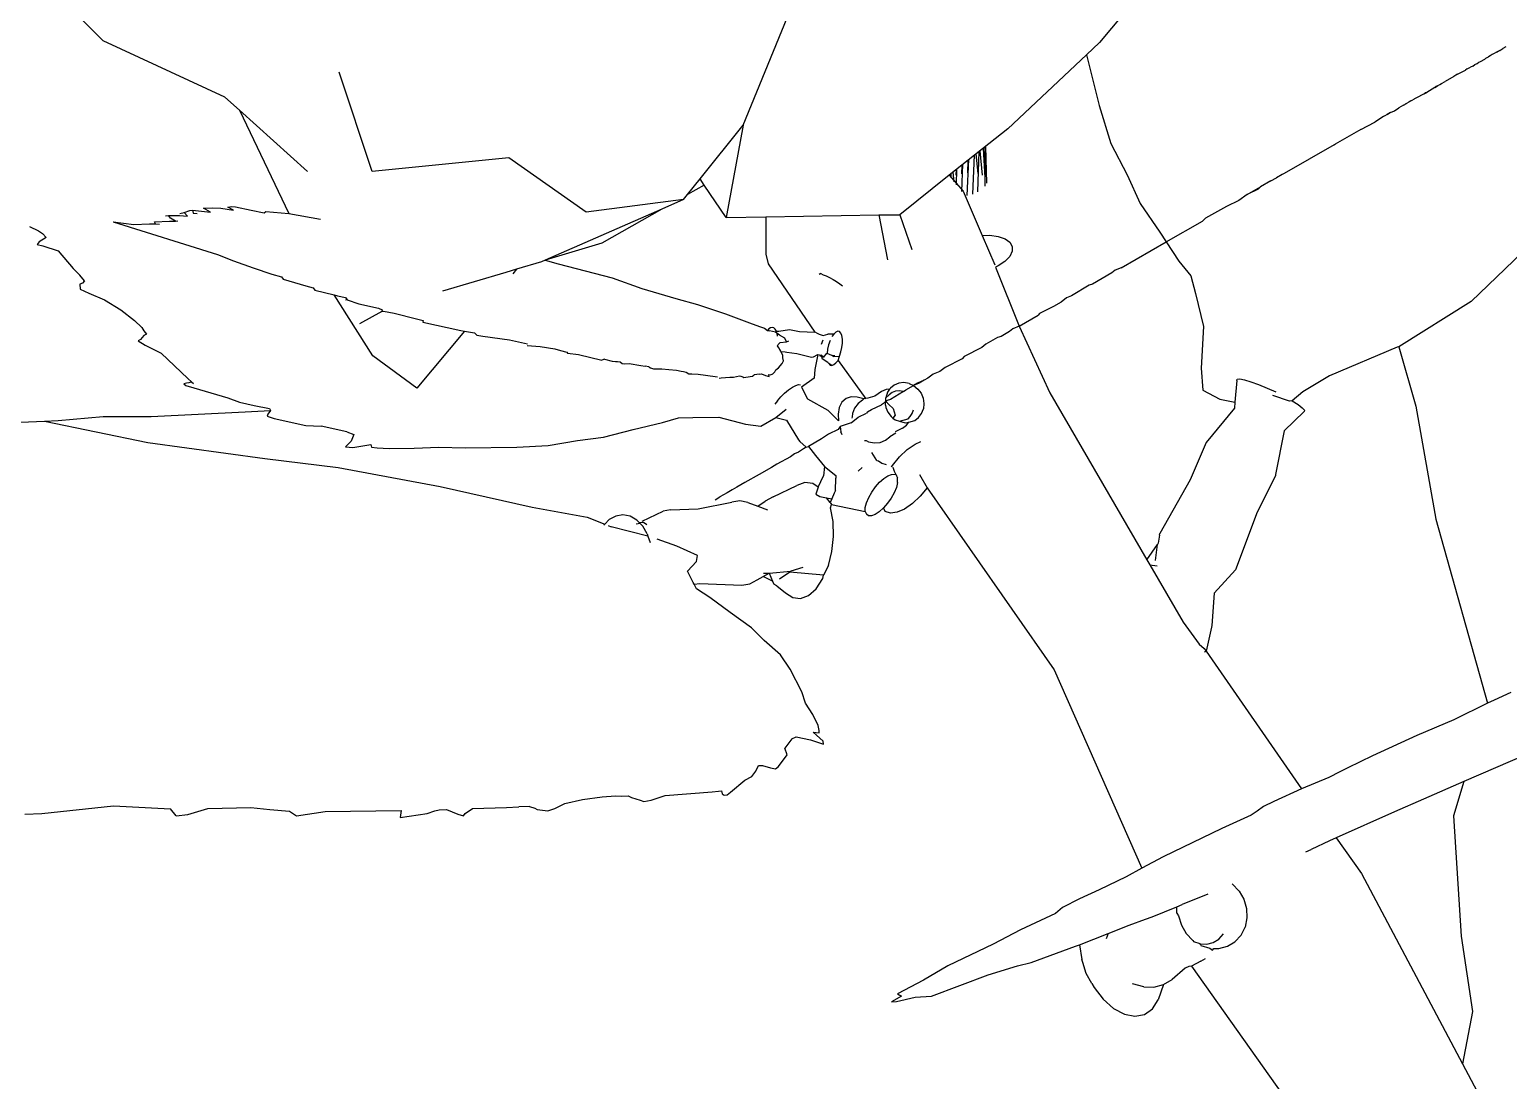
# Model space of a CAD drawing. Header units: metres. Extents: x -175 to 101, y -7 to 93.
# Drawn here: x 11.02378 to 11.05164, y 0.22543 to 0.24523 of the extents above; entities that cross this region are included whole.
import ezdxf

# ---------------------------------------------------------------- set-up
doc = ezdxf.new("R2010")
doc.units = ezdxf.units.M

# ---------------------------------------------------------------- blocks, each defined once
blk = doc.blocks.new('plantita2')
for p, q in [((-3.833312, 0.832091), (-3.83172, 0.835979)), ((-3.84537, 0.83368), (-3.846754, 0.835085)), ((-3.825309, 0.83519), (-3.826601, 0.833649)), ((-3.843077, 0.832617), (-3.84537, 0.83368)), ((-3.826601, 0.833649), (-3.826846, 0.833418)), ((-3.826846, 0.833418), (-3.828328, 0.832018)), ((-3.826846, 0.833418), (-3.826606, 0.832461)), ((-3.819341, 0.833336), (-3.819319, 0.833352)), ((-3.819319, 0.833352), (-3.819273, 0.833378)), ((-3.819241, 0.833395), (-3.819273, 0.833378)), ((-3.819202, 0.833419), (-3.819241, 0.833395)), ((-3.819165, 0.833438), (-3.819202, 0.833419)), ((-3.819117, 0.833466), (-3.819165, 0.833438)), ((-3.819056, 0.833499), (-3.819117, 0.833466)), ((-3.819117, 0.833466), (-3.819089, 0.833482)), ((-3.819089, 0.833482), (-3.819056, 0.833499)), ((-3.819056, 0.833499), (-3.819001, 0.833533)), ((-3.818944, 0.833565), (-3.819001, 0.833533)), ((-3.840302, 0.831219), (-3.840923, 0.833087)), ((-3.819853, 0.833049), (-3.819804, 0.833077)), ((-3.819804, 0.833077), (-3.819706, 0.833125)), ((-3.819673, 0.833151), (-3.819706, 0.833125)), ((-3.819673, 0.833151), (-3.819612, 0.833186)), ((-3.819568, 0.833204), (-3.819612, 0.833186)), ((-3.819568, 0.833204), (-3.81953, 0.833231)), ((-3.81953, 0.833231), (-3.819484, 0.833253)), ((-3.819484, 0.833253), (-3.819452, 0.833277)), ((-3.819452, 0.833277), (-3.819421, 0.833289)), ((-3.819421, 0.833289), (-3.819341, 0.833336)), ((-3.820283, 0.832803), (-3.820435, 0.832706)), ((-3.820283, 0.832803), (-3.820234, 0.832832)), ((-3.820261, 0.832816), (-3.820283, 0.832803)), ((-3.820234, 0.832832), (-3.820261, 0.832816)), ((-3.820234, 0.832832), (-3.820188, 0.832858)), ((-3.820188, 0.832858), (-3.820157, 0.832876)), ((-3.820157, 0.832876), (-3.820088, 0.832915)), ((-3.819923, 0.833008), (-3.820088, 0.832915)), ((-3.819885, 0.833031), (-3.819923, 0.833008)), ((-3.819853, 0.833049), (-3.819885, 0.833031)), ((-3.843077, 0.832617), (-3.842802, 0.83237)), ((-3.820769, 0.832526), (-3.820818, 0.832498)), ((-3.820735, 0.832546), (-3.820769, 0.832526)), ((-3.820735, 0.832546), (-3.820693, 0.83257)), ((-3.82064, 0.832599), (-3.820693, 0.83257)), ((-3.82048, 0.83268), (-3.82064, 0.832599)), ((-3.82048, 0.83268), (-3.820435, 0.832706)), ((-3.820462, 0.832701), (-3.82048, 0.83268)), ((-3.820435, 0.832706), (-3.820462, 0.832701)), ((-3.842802, 0.83237), (-3.841874, 0.830424)), ((-3.841522, 0.831217), (-3.842802, 0.83237)), ((-3.826606, 0.832461), (-3.826384, 0.831747)), ((-3.821249, 0.832252), (-3.82141, 0.832145)), ((-3.821224, 0.832267), (-3.821249, 0.832252)), ((-3.821179, 0.832292), (-3.821224, 0.832267)), ((-3.821118, 0.832328), (-3.821179, 0.832292)), ((-3.821179, 0.832292), (-3.821141, 0.832314)), ((-3.821141, 0.832314), (-3.821118, 0.832328)), ((-3.821118, 0.832328), (-3.821039, 0.832359)), ((-3.821039, 0.832359), (-3.820959, 0.832418)), ((-3.820869, 0.832469), (-3.820959, 0.832418)), ((-3.820869, 0.832469), (-3.820818, 0.832498)), ((-3.820818, 0.832498), (-3.820841, 0.832485)), ((-3.834123, 0.831078), (-3.833312, 0.832091)), ((-3.833312, 0.832091), (-3.833635, 0.830347)), ((-3.828328, 0.832018), (-3.829432, 0.831149)), ((-3.821678, 0.832007), (-3.822156, 0.831734)), ((-3.821678, 0.832007), (-3.82141, 0.832145)), ((-3.828761, 0.831677), (-3.828758, 0.830941)), ((-3.828758, 0.83168), (-3.828729, 0.831056)), ((-3.828747, 0.831689), (-3.828729, 0.830999)), ((-3.826384, 0.831747), (-3.826077, 0.831155)), ((-3.822181, 0.831719), (-3.823122, 0.83118)), ((-3.822181, 0.831719), (-3.822156, 0.831734)), ((-3.837729, 0.831475), (-3.840302, 0.831219)), ((-3.836271, 0.830449), (-3.837729, 0.831475)), ((-3.82909, 0.830762), (-3.829059, 0.831442)), ((-3.829079, 0.831427), (-3.829089, 0.83119)), ((-3.828985, 0.830791), (-3.828955, 0.831524)), ((-3.828927, 0.831547), (-3.828889, 0.831176)), ((-3.82889, 0.830833), (-3.828868, 0.831593)), ((-3.828851, 0.831606), (-3.828812, 0.831147)), ((-3.828794, 0.831651), (-3.828757, 0.831106)), ((-3.829432, 0.831149), (-3.830359, 0.8304)), ((-3.829432, 0.831149), (-3.829166, 0.830843)), ((-3.829397, 0.831177), (-3.829399, 0.831111)), ((-3.829337, 0.831019), (-3.829358, 0.831207)), ((-3.8293, 0.831253), (-3.829304, 0.831145)), ((-3.829296, 0.830967), (-3.829284, 0.831265)), ((-3.829191, 0.831338), (-3.829199, 0.831175)), ((-3.829195, 0.830842), (-3.829172, 0.831354)), ((-3.826077, 0.831155), (-3.825835, 0.830616)), ((-3.823158, 0.83116), (-3.823265, 0.831099)), ((-3.823122, 0.83118), (-3.823158, 0.83116)), ((-3.834359, 0.830783), (-3.834123, 0.831078)), ((-3.834045, 0.830961), (-3.834359, 0.830783)), ((-3.834045, 0.830961), (-3.834123, 0.831078)), ((-3.833635, 0.830347), (-3.834045, 0.830961)), ((-3.829166, 0.830843), (-3.828808, 0.83001)), ((-3.82382, 0.830781), (-3.823563, 0.830928)), ((-3.823609, 0.830881), (-3.82382, 0.830781)), ((-3.823609, 0.830881), (-3.823563, 0.830928)), ((-3.823369, 0.831039), (-3.823563, 0.830928)), ((-3.823369, 0.831039), (-3.823265, 0.831099)), ((-3.834437, 0.830686), (-3.836271, 0.830449)), ((-3.834437, 0.830686), (-3.834843, 0.830508)), ((-3.834437, 0.830686), (-3.834359, 0.830783)), ((-3.825835, 0.830616), (-3.82546, 0.830075)), ((-3.823976, 0.830672), (-3.824209, 0.830558)), ((-3.82382, 0.830781), (-3.823976, 0.830672)), ((-3.844193, 0.83038), (-3.844138, 0.83039)), ((-3.844138, 0.83039), (-3.843931, 0.830387)), ((-3.844102, 0.830338), (-3.844138, 0.83039)), ((-3.844009, 0.830278), (-3.844102, 0.830338)), ((-3.844009, 0.830278), (-3.843963, 0.830286)), ((-3.843931, 0.830387), (-3.843779, 0.830375)), ((-3.843927, 0.830426), (-3.843844, 0.830441)), ((-3.843844, 0.830441), (-3.843736, 0.830479)), ((-3.843779, 0.830375), (-3.843844, 0.830441)), ((-3.843736, 0.830479), (-3.84369, 0.830487)), ((-3.84369, 0.830487), (-3.843348, 0.83045)), ((-3.84369, 0.830487), (-3.843674, 0.830432)), ((-3.843674, 0.830432), (-3.843598, 0.830426)), ((-3.843478, 0.830523), (-3.843311, 0.830533)), ((-3.843348, 0.83045), (-3.843478, 0.830523)), ((-3.843311, 0.830533), (-3.843151, 0.830523)), ((-3.843151, 0.830523), (-3.843037, 0.830504)), ((-3.843037, 0.830504), (-3.842915, 0.830487)), ((-3.843022, 0.830545), (-3.842949, 0.830558)), ((-3.842915, 0.830487), (-3.843022, 0.830545)), ((-3.842949, 0.830558), (-3.842874, 0.830551)), ((-3.842874, 0.830551), (-3.842582, 0.830488)), ((-3.842582, 0.830488), (-3.84234, 0.830436)), ((-3.84234, 0.830436), (-3.842304, 0.830461)), ((-3.842304, 0.830461), (-3.841874, 0.830424)), ((-3.841874, 0.830424), (-3.841273, 0.830321)), ((-3.834843, 0.830508), (-3.837041, 0.829544)), ((-3.834843, 0.830508), (-3.835977, 0.829863)), ((-3.833635, 0.830347), (-3.832886, 0.830361)), ((-3.832886, 0.830361), (-3.830758, 0.830401)), ((-3.832886, 0.830361), (-3.832885, 0.829658)), ((-3.830758, 0.830401), (-3.830595, 0.829551)), ((-3.830758, 0.830401), (-3.830359, 0.8304)), ((-3.830359, 0.8304), (-3.830133, 0.829748)), ((-3.82534, 0.829891), (-3.824658, 0.830281)), ((-3.8246, 0.830334), (-3.824658, 0.830281)), ((-3.824209, 0.830558), (-3.8246, 0.830334)), ((-3.846759, 0.830181), (-3.846587, 0.830097)), ((-3.846587, 0.830097), (-3.846514, 0.830051)), ((-3.846514, 0.830051), (-3.846441, 0.829975)), ((-3.84518, 0.830267), (-3.843215, 0.829651)), ((-3.84518, 0.830267), (-3.84479, 0.830219)), ((-3.84479, 0.830219), (-3.844499, 0.830231)), ((-3.844499, 0.830231), (-3.844386, 0.830232)), ((-3.844401, 0.830267), (-3.844121, 0.830278)), ((-3.844386, 0.830232), (-3.844401, 0.830267)), ((-3.844386, 0.830232), (-3.84431, 0.830226)), ((-3.844121, 0.830278), (-3.844009, 0.830278)), ((-3.828808, 0.83001), (-3.828664, 0.830014)), ((-3.828808, 0.83001), (-3.828572, 0.82946)), ((-3.828664, 0.830014), (-3.828507, 0.829994)), ((-3.82546, 0.830075), (-3.82534, 0.829891)), ((-3.846578, 0.829888), (-3.846615, 0.829838)), ((-3.846615, 0.829838), (-3.846506, 0.829814)), ((-3.846441, 0.829975), (-3.846578, 0.829888)), ((-3.846506, 0.829814), (-3.846216, 0.82972)), ((-3.835977, 0.829863), (-3.837041, 0.829544)), ((-3.828507, 0.829994), (-3.828379, 0.82995)), ((-3.828379, 0.82995), (-3.828289, 0.829886)), ((-3.828289, 0.829886), (-3.828243, 0.829805)), ((-3.828243, 0.829805), (-3.828243, 0.829713)), ((-3.826194, 0.829402), (-3.82534, 0.829891)), ((-3.82534, 0.829891), (-3.825102, 0.829527)), ((-3.846216, 0.82972), (-3.845938, 0.829386)), ((-3.843215, 0.829651), (-3.842916, 0.829533)), ((-3.842916, 0.829533), (-3.842545, 0.829398)), ((-3.83711, 0.829514), (-3.837581, 0.829374)), ((-3.837041, 0.829544), (-3.83711, 0.829514)), ((-3.837041, 0.829544), (-3.836801, 0.829478)), ((-3.836801, 0.829478), (-3.83578, 0.829212)), ((-3.832885, 0.829658), (-3.832841, 0.829477)), ((-3.832841, 0.829477), (-3.831965, 0.828186)), ((-3.828382, 0.829523), (-3.828511, 0.829438)), ((-3.828291, 0.829617), (-3.828382, 0.829523)), ((-3.828243, 0.829713), (-3.828291, 0.829617)), ((-3.825102, 0.829527), (-3.82488, 0.829247)), ((-3.818634, 0.829689), (-3.819598, 0.828766)), ((-3.845938, 0.829386), (-3.845812, 0.82926)), ((-3.845722, 0.829157), (-3.845812, 0.82926)), ((-3.842545, 0.829398), (-3.842191, 0.82928)), ((-3.842191, 0.82928), (-3.842013, 0.829231)), ((-3.842013, 0.829231), (-3.841978, 0.829189)), ((-3.841978, 0.829189), (-3.841553, 0.829059)), ((-3.837787, 0.829313), (-3.83898, 0.828958)), ((-3.837581, 0.829374), (-3.837787, 0.829313)), ((-3.837581, 0.829374), (-3.837654, 0.829286)), ((-3.83578, 0.829212), (-3.835222, 0.829013)), ((-3.831849, 0.829292), (-3.831882, 0.829275)), ((-3.831849, 0.829292), (-3.831805, 0.829269)), ((-3.831805, 0.829269), (-3.831749, 0.829249)), ((-3.831749, 0.829249), (-3.831684, 0.829221)), ((-3.831684, 0.829221), (-3.831617, 0.829184)), ((-3.831617, 0.829184), (-3.831551, 0.829143)), ((-3.828511, 0.829438), (-3.828561, 0.829416)), ((-3.828561, 0.829416), (-3.828115, 0.828302)), ((-3.826364, 0.829305), (-3.826731, 0.829094)), ((-3.826302, 0.829359), (-3.826364, 0.829305)), ((-3.826194, 0.829402), (-3.826302, 0.829359)), ((-3.82488, 0.829247), (-3.824791, 0.828915)), ((-3.845761, 0.829111), (-3.84581, 0.829094)), ((-3.84581, 0.829094), (-3.845803, 0.828998)), ((-3.845803, 0.828998), (-3.845642, 0.828921)), ((-3.845722, 0.829157), (-3.845761, 0.829111)), ((-3.845642, 0.828921), (-3.845343, 0.8288)), ((-3.841553, 0.829059), (-3.841414, 0.829021)), ((-3.841414, 0.829021), (-3.841381, 0.828981)), ((-3.841381, 0.828981), (-3.841018, 0.828889)), ((-3.840292, 0.827742), (-3.841018, 0.828889)), ((-3.841018, 0.828889), (-3.840954, 0.828873)), ((-3.835222, 0.829013), (-3.834582, 0.828824)), ((-3.831551, 0.829143), (-3.831491, 0.8291)), ((-3.831491, 0.8291), (-3.831444, 0.82906)), ((-3.826795, 0.829077), (-3.827124, 0.82887)), ((-3.826731, 0.829094), (-3.826795, 0.829077)), ((-3.824791, 0.828915), (-3.824637, 0.828298)), ((-3.845343, 0.8288), (-3.84504, 0.828612)), ((-3.84504, 0.828612), (-3.844779, 0.828409)), ((-3.840954, 0.828873), (-3.840804, 0.828839)), ((-3.840773, 0.8288), (-3.840805, 0.828794)), ((-3.840804, 0.828839), (-3.840773, 0.8288)), ((-3.840773, 0.8288), (-3.840555, 0.82872)), ((-3.840555, 0.82872), (-3.840184, 0.82864)), ((-3.840184, 0.82864), (-3.840116, 0.828608)), ((-3.840116, 0.828608), (-3.840118, 0.828579)), ((-3.834582, 0.828824), (-3.834174, 0.82871)), ((-3.834174, 0.82871), (-3.833646, 0.828532)), ((-3.827466, 0.828674), (-3.827731, 0.828541)), ((-3.827323, 0.828756), (-3.827466, 0.828674)), ((-3.82722, 0.828834), (-3.827323, 0.828756)), ((-3.827124, 0.82887), (-3.82722, 0.828834)), ((-3.819598, 0.828766), (-3.820959, 0.827911)), ((-3.844779, 0.828409), (-3.844642, 0.828275)), ((-3.840118, 0.828579), (-3.840541, 0.828347)), ((-3.840118, 0.828579), (-3.840087, 0.828585)), ((-3.840087, 0.828585), (-3.83989, 0.828548)), ((-3.83989, 0.828548), (-3.839466, 0.82844)), ((-3.839466, 0.82844), (-3.839342, 0.828407)), ((-3.839342, 0.828407), (-3.839345, 0.828379)), ((-3.839345, 0.828379), (-3.838633, 0.828221)), ((-3.833646, 0.828532), (-3.833196, 0.828362)), ((-3.833196, 0.828362), (-3.833007, 0.828298)), ((-3.828115, 0.828302), (-3.827753, 0.828509)), ((-3.827731, 0.828541), (-3.827753, 0.828509)), ((-3.84467, 0.828053), (-3.844709, 0.828024)), ((-3.844603, 0.828126), (-3.84467, 0.828053)), ((-3.844642, 0.828275), (-3.844603, 0.828215)), ((-3.844603, 0.828215), (-3.844553, 0.828153)), ((-3.844553, 0.828153), (-3.844603, 0.828126)), ((-3.83856, 0.828208), (-3.839463, 0.827133)), ((-3.838633, 0.828221), (-3.83856, 0.828208)), ((-3.83856, 0.828208), (-3.838372, 0.828174)), ((-3.838372, 0.828174), (-3.838329, 0.82813)), ((-3.838329, 0.82813), (-3.838217, 0.82811)), ((-3.838217, 0.82811), (-3.837716, 0.828044)), ((-3.833007, 0.828298), (-3.832909, 0.828266)), ((-3.832909, 0.828266), (-3.832856, 0.828222)), ((-3.832828, 0.828253), (-3.832856, 0.828222)), ((-3.832856, 0.828222), (-3.832818, 0.828211)), ((-3.832797, 0.828272), (-3.832828, 0.828253)), ((-3.832701, 0.828187), (-3.832818, 0.828211)), ((-3.832766, 0.828277), (-3.832797, 0.828272)), ((-3.832736, 0.828268), (-3.832766, 0.828277)), ((-3.83271, 0.828245), (-3.832736, 0.828268)), ((-3.832685, 0.828209), (-3.83271, 0.828245)), ((-3.832677, 0.828167), (-3.832701, 0.828187)), ((-3.832677, 0.828167), (-3.832685, 0.828209)), ((-3.832685, 0.828209), (-3.832638, 0.828205)), ((-3.832677, 0.828167), (-3.832671, 0.828116)), ((-3.83263, 0.828134), (-3.832677, 0.828167)), ((-3.832638, 0.828205), (-3.832439, 0.828236)), ((-3.832525, 0.828076), (-3.83263, 0.828134)), ((-3.832498, 0.828009), (-3.832525, 0.828076)), ((-3.832439, 0.828236), (-3.832253, 0.828202)), ((-3.832253, 0.828202), (-3.831965, 0.828186)), ((-3.831932, 0.828175), (-3.831965, 0.828186)), ((-3.831932, 0.828175), (-3.831882, 0.828149)), ((-3.831882, 0.828149), (-3.831804, 0.828124)), ((-3.831804, 0.828124), (-3.831716, 0.82815)), ((-3.831607, 0.828153), (-3.831716, 0.82815)), ((-3.831607, 0.828153), (-3.831639, 0.828104)), ((-3.831569, 0.828189), (-3.831607, 0.828153)), ((-3.831532, 0.828205), (-3.831569, 0.828189)), ((-3.831499, 0.828198), (-3.831532, 0.828205)), ((-3.831472, 0.82817), (-3.831499, 0.828198)), ((-3.831453, 0.828123), (-3.831472, 0.82817)), ((-3.831443, 0.828059), (-3.831453, 0.828123)), ((-3.831443, 0.827983), (-3.831443, 0.828059)), ((-3.828518, 0.82809), (-3.82874, 0.827963)), ((-3.828453, 0.828109), (-3.828518, 0.82809)), ((-3.828293, 0.8282), (-3.828453, 0.828109)), ((-3.828235, 0.828252), (-3.828293, 0.8282)), ((-3.828115, 0.828302), (-3.828235, 0.828252)), ((-3.828115, 0.828302), (-3.827533, 0.827042)), ((-3.824637, 0.828298), (-3.824681, 0.827511)), ((-3.844709, 0.828024), (-3.84458, 0.827946)), ((-3.84458, 0.827946), (-3.844279, 0.827792)), ((-3.844279, 0.827792), (-3.843775, 0.827317)), ((-3.837716, 0.828044), (-3.837375, 0.827966)), ((-3.837382, 0.82794), (-3.8373, 0.827929)), ((-3.8373, 0.827929), (-3.837136, 0.827921)), ((-3.837136, 0.827921), (-3.836859, 0.827871)), ((-3.836859, 0.827871), (-3.836751, 0.827842)), ((-3.836751, 0.827842), (-3.836636, 0.827814)), ((-3.836636, 0.827814), (-3.836622, 0.827792)), ((-3.836622, 0.827792), (-3.836412, 0.827769)), ((-3.832668, 0.827932), (-3.83265, 0.827954)), ((-3.832639, 0.827893), (-3.832668, 0.827932)), ((-3.83265, 0.827954), (-3.832615, 0.827994)), ((-3.832604, 0.827826), (-3.832639, 0.827893)), ((-3.832626, 0.827868), (-3.832604, 0.827826)), ((-3.832615, 0.827994), (-3.832498, 0.828009)), ((-3.832564, 0.827757), (-3.832604, 0.827826)), ((-3.832604, 0.827826), (-3.832522, 0.827818)), ((-3.832522, 0.827818), (-3.832491, 0.827809)), ((-3.832498, 0.828009), (-3.832452, 0.828025)), ((-3.832491, 0.827809), (-3.832304, 0.827787)), ((-3.832304, 0.827787), (-3.832023, 0.827719)), ((-3.831809, 0.828037), (-3.831841, 0.827955)), ((-3.83173, 0.827789), (-3.831761, 0.827766)), ((-3.831721, 0.827866), (-3.83173, 0.827789)), ((-3.831642, 0.827747), (-3.83173, 0.827789)), ((-3.831702, 0.82795), (-3.831721, 0.827866)), ((-3.831676, 0.828029), (-3.831702, 0.82795)), ((-3.831497, 0.827737), (-3.831471, 0.827817)), ((-3.831471, 0.827817), (-3.831452, 0.827901)), ((-3.831452, 0.827901), (-3.831443, 0.827983)), ((-3.828819, 0.8279), (-3.829146, 0.82773)), ((-3.82874, 0.827963), (-3.828819, 0.8279)), ((-3.82099, 0.827904), (-3.822268, 0.827367)), ((-3.820959, 0.827911), (-3.82099, 0.827904)), ((-3.820959, 0.827911), (-3.820638, 0.826796)), ((-3.839463, 0.827133), (-3.840292, 0.827742)), ((-3.836412, 0.827769), (-3.835975, 0.827661)), ((-3.835926, 0.827678), (-3.835975, 0.827661)), ((-3.835926, 0.827678), (-3.835778, 0.827639)), ((-3.835778, 0.827639), (-3.835715, 0.827637)), ((-3.835715, 0.827637), (-3.835682, 0.827634)), ((-3.835682, 0.827634), (-3.835631, 0.827626)), ((-3.835631, 0.827626), (-3.83559, 0.827599)), ((-3.83559, 0.827599), (-3.83554, 0.827592)), ((-3.83554, 0.827592), (-3.835461, 0.827597)), ((-3.835461, 0.827597), (-3.835241, 0.827558)), ((-3.835241, 0.827558), (-3.835156, 0.827545)), ((-3.835088, 0.827533), (-3.835156, 0.827545)), ((-3.835088, 0.827533), (-3.835057, 0.827515)), ((-3.835057, 0.827515), (-3.834999, 0.827498)), ((-3.834999, 0.827498), (-3.834941, 0.827496)), ((-3.834941, 0.827496), (-3.834846, 0.827497)), ((-3.834846, 0.827497), (-3.83471, 0.827487)), ((-3.832696, 0.827481), (-3.832648, 0.827517)), ((-3.832648, 0.827517), (-3.832578, 0.827595)), ((-3.832578, 0.827595), (-3.83255, 0.827646)), ((-3.832563, 0.827707), (-3.832564, 0.827757)), ((-3.83255, 0.827646), (-3.832563, 0.827707)), ((-3.832023, 0.827719), (-3.831987, 0.827724)), ((-3.831987, 0.827724), (-3.831908, 0.827765)), ((-3.831908, 0.827765), (-3.831962, 0.827484)), ((-3.831908, 0.827765), (-3.831844, 0.827753)), ((-3.831872, 0.827748), (-3.831844, 0.827753)), ((-3.831872, 0.827748), (-3.831799, 0.827714)), ((-3.831799, 0.827714), (-3.831844, 0.827753)), ((-3.831844, 0.827753), (-3.831827, 0.827688)), ((-3.83172, 0.827615), (-3.831827, 0.827688)), ((-3.831761, 0.827766), (-3.831799, 0.827714)), ((-3.83172, 0.827615), (-3.831701, 0.827596)), ((-3.831701, 0.827596), (-3.831674, 0.827568)), ((-3.831641, 0.827562), (-3.831701, 0.827596)), ((-3.831674, 0.827568), (-3.831641, 0.827562)), ((-3.831586, 0.827743), (-3.831642, 0.827747)), ((-3.831609, 0.827729), (-3.831642, 0.827747)), ((-3.831641, 0.827562), (-3.831604, 0.827577)), ((-3.831609, 0.827729), (-3.831497, 0.827737)), ((-3.831604, 0.827577), (-3.831567, 0.827613)), ((-3.831567, 0.827613), (-3.831525, 0.827654)), ((-3.831525, 0.827654), (-3.831497, 0.827737)), ((-3.831525, 0.827654), (-3.831004, 0.826932)), ((-3.829508, 0.827523), (-3.829606, 0.827449)), ((-3.829188, 0.827688), (-3.829508, 0.827523)), ((-3.829146, 0.82773), (-3.829188, 0.827688)), ((-3.824681, 0.827511), (-3.82465, 0.827097)), ((-3.843802, 0.82723), (-3.84385, 0.827217)), ((-3.84385, 0.827217), (-3.843811, 0.827185)), ((-3.843757, 0.827231), (-3.843802, 0.82723)), ((-3.843775, 0.827317), (-3.843707, 0.827255)), ((-3.843707, 0.827255), (-3.843757, 0.827231)), ((-3.843707, 0.827255), (-3.843668, 0.827223)), ((-3.83471, 0.827487), (-3.834569, 0.82747)), ((-3.834569, 0.82747), (-3.834478, 0.827456)), ((-3.834478, 0.827456), (-3.834439, 0.827449)), ((-3.834439, 0.827449), (-3.834386, 0.827432)), ((-3.834386, 0.827432), (-3.834334, 0.827406)), ((-3.834334, 0.827406), (-3.834277, 0.827401)), ((-3.834277, 0.827401), (-3.834162, 0.827397)), ((-3.834162, 0.827397), (-3.83384, 0.82735)), ((-3.83384, 0.82735), (-3.833798, 0.827344)), ((-3.833764, 0.827323), (-3.833726, 0.827326)), ((-3.833726, 0.827326), (-3.833562, 0.827341)), ((-3.833562, 0.827341), (-3.833495, 0.827343)), ((-3.833495, 0.827343), (-3.833436, 0.827354)), ((-3.833436, 0.827354), (-3.833383, 0.827366)), ((-3.833383, 0.827366), (-3.833357, 0.827361)), ((-3.833357, 0.827361), (-3.833321, 0.827344)), ((-3.833321, 0.827344), (-3.833297, 0.827335)), ((-3.833297, 0.827335), (-3.833261, 0.827338)), ((-3.833261, 0.827338), (-3.833134, 0.82736)), ((-3.833134, 0.82736), (-3.833107, 0.827381)), ((-3.833005, 0.827399), (-3.833107, 0.827381)), ((-3.833005, 0.827399), (-3.832964, 0.8274)), ((-3.832964, 0.8274), (-3.832894, 0.827373)), ((-3.832894, 0.827373), (-3.832821, 0.827355)), ((-3.832829, 0.827391), (-3.832795, 0.827382)), ((-3.832821, 0.827355), (-3.832829, 0.827391)), ((-3.832795, 0.827382), (-3.832754, 0.827404)), ((-3.832754, 0.827404), (-3.832719, 0.827441)), ((-3.832719, 0.827441), (-3.832696, 0.827481)), ((-3.831976, 0.827319), (-3.832215, 0.827154)), ((-3.831962, 0.827484), (-3.831976, 0.827319)), ((-3.830378, 0.827227), (-3.830465, 0.827192)), ((-3.830283, 0.827237), (-3.830378, 0.827227)), ((-3.830188, 0.827221), (-3.830283, 0.827237)), ((-3.830188, 0.827221), (-3.830103, 0.827182)), ((-3.830026, 0.827226), (-3.830103, 0.827182)), ((-3.829999, 0.827224), (-3.830103, 0.827182)), ((-3.8299, 0.827281), (-3.830026, 0.827226)), ((-3.8299, 0.827281), (-3.829999, 0.827224)), ((-3.829833, 0.827319), (-3.8299, 0.827281)), ((-3.829734, 0.827394), (-3.829833, 0.827319)), ((-3.829606, 0.827449), (-3.829734, 0.827394)), ((-3.824011, 0.827277), (-3.824047, 0.826871)), ((-3.824011, 0.827277), (-3.824005, 0.827302)), ((-3.824005, 0.827302), (-3.823957, 0.827307)), ((-3.823957, 0.827307), (-3.82387, 0.827291)), ((-3.82387, 0.827291), (-3.823748, 0.827255)), ((-3.823748, 0.827255), (-3.823601, 0.827201)), ((-3.822268, 0.827367), (-3.82277, 0.827062)), ((-3.843811, 0.827185), (-3.843661, 0.82714)), ((-3.843661, 0.82714), (-3.843022, 0.82695)), ((-3.843022, 0.82695), (-3.842803, 0.826867)), ((-3.832665, 0.826893), (-3.832603, 0.826969)), ((-3.832603, 0.826969), (-3.832532, 0.827041)), ((-3.832532, 0.827041), (-3.832458, 0.827104)), ((-3.832458, 0.827104), (-3.832386, 0.827153)), ((-3.832386, 0.827153), (-3.832321, 0.827186)), ((-3.832321, 0.827186), (-3.832268, 0.827199)), ((-3.832268, 0.827199), (-3.832231, 0.827193)), ((-3.832215, 0.827154), (-3.832103, 0.826932)), ((-3.831374, 0.826939), (-3.831451, 0.82687)), ((-3.831276, 0.826971), (-3.831374, 0.826939)), ((-3.831163, 0.826964), (-3.831276, 0.826971)), ((-3.831039, 0.826932), (-3.831163, 0.826964)), ((-3.830966, 0.826947), (-3.831039, 0.826932)), ((-3.830835, 0.826983), (-3.830966, 0.826947)), ((-3.830706, 0.827069), (-3.830835, 0.826983)), ((-3.830616, 0.827105), (-3.830706, 0.827069)), ((-3.830596, 0.827058), (-3.830626, 0.826952)), ((-3.830559, 0.82701), (-3.830626, 0.826952)), ((-3.830626, 0.826887), (-3.830626, 0.826952)), ((-3.830557, 0.827111), (-3.830616, 0.827105)), ((-3.830557, 0.827111), (-3.830596, 0.827058)), ((-3.830505, 0.827052), (-3.830559, 0.82701)), ((-3.830539, 0.827135), (-3.830557, 0.827111)), ((-3.830465, 0.827192), (-3.830539, 0.827135)), ((-3.830293, 0.82707), (-3.830534, 0.826918)), ((-3.830441, 0.827078), (-3.830505, 0.827052)), ((-3.830371, 0.827085), (-3.830441, 0.827078)), ((-3.830293, 0.82707), (-3.830371, 0.827085)), ((-3.830293, 0.82707), (-3.830245, 0.8271)), ((-3.830245, 0.8271), (-3.830103, 0.827182)), ((-3.830103, 0.827182), (-3.830021, 0.827117)), ((-3.830021, 0.827117), (-3.829961, 0.827036)), ((-3.829961, 0.827036), (-3.829922, 0.826943)), ((-3.829922, 0.826943), (-3.829907, 0.826844)), ((-3.827533, 0.827042), (-3.825705, 0.823895)), ((-3.82465, 0.827097), (-3.82433, 0.826927)), ((-3.823601, 0.827201), (-3.823439, 0.827134)), ((-3.823439, 0.827134), (-3.82328, 0.827061)), ((-3.823019, 0.826885), (-3.823333, 0.826995)), ((-3.82277, 0.827062), (-3.822971, 0.826897)), ((-3.844465, 0.8266), (-3.842696, 0.826686)), ((-3.842803, 0.826867), (-3.842523, 0.826804)), ((-3.842696, 0.826686), (-3.842216, 0.826712)), ((-3.842523, 0.826804), (-3.842239, 0.826752)), ((-3.842216, 0.826712), (-3.84227, 0.826645)), ((-3.842239, 0.826752), (-3.842216, 0.826712)), ((-3.832665, 0.826893), (-3.832716, 0.826829)), ((-3.832697, 0.826577), (-3.832502, 0.826737)), ((-3.832103, 0.826932), (-3.831716, 0.826721)), ((-3.831716, 0.826721), (-3.831514, 0.826518)), ((-3.831502, 0.82677), (-3.831523, 0.826645)), ((-3.831451, 0.82687), (-3.831502, 0.82677)), ((-3.831212, 0.826756), (-3.83125, 0.826654)), ((-3.831148, 0.826843), (-3.831212, 0.826756)), ((-3.831065, 0.826908), (-3.831148, 0.826843)), ((-3.831143, 0.826585), (-3.830988, 0.826659)), ((-3.831039, 0.826932), (-3.831065, 0.826908)), ((-3.830969, 0.826685), (-3.830988, 0.826659)), ((-3.830969, 0.826685), (-3.830895, 0.826728)), ((-3.830895, 0.826728), (-3.830705, 0.826821)), ((-3.830668, 0.826841), (-3.830705, 0.826821)), ((-3.830626, 0.826887), (-3.830668, 0.826841)), ((-3.830633, 0.826815), (-3.830626, 0.826887)), ((-3.830633, 0.826815), (-3.830624, 0.826771)), ((-3.830598, 0.826898), (-3.830626, 0.826887)), ((-3.830626, 0.826887), (-3.830566, 0.826827)), ((-3.830624, 0.826771), (-3.830585, 0.826678)), ((-3.830534, 0.826918), (-3.830598, 0.826898)), ((-3.830585, 0.826678), (-3.830525, 0.826597)), ((-3.830488, 0.826748), (-3.830566, 0.826827)), ((-3.830488, 0.826748), (-3.830451, 0.826626)), ((-3.830126, 0.826658), (-3.830101, 0.826724)), ((-3.82995, 0.826656), (-3.829916, 0.826746)), ((-3.829907, 0.826844), (-3.829916, 0.826746)), ((-3.824055, 0.826758), (-3.824587, 0.826106)), ((-3.82433, 0.826927), (-3.824047, 0.826871)), ((-3.824047, 0.826871), (-3.824055, 0.826758)), ((-3.822745, 0.826694), (-3.823123, 0.82633)), ((-3.822971, 0.826897), (-3.823019, 0.826885)), ((-3.822971, 0.826897), (-3.822857, 0.826825)), ((-3.822857, 0.826825), (-3.822778, 0.826764)), ((-3.822778, 0.826764), (-3.82274, 0.82672)), ((-3.82274, 0.82672), (-3.822745, 0.826694)), ((-3.820638, 0.826796), (-3.820265, 0.824661)), ((-3.847077, 0.826484), (-3.846475, 0.826511)), ((-3.846475, 0.826511), (-3.846216, 0.826522)), ((-3.846475, 0.826511), (-3.84453, 0.826109)), ((-3.846216, 0.826522), (-3.845368, 0.826597)), ((-3.845368, 0.826597), (-3.844465, 0.8266)), ((-3.84227, 0.826645), (-3.842283, 0.826602)), ((-3.842283, 0.826602), (-3.842147, 0.82656)), ((-3.842147, 0.82656), (-3.841549, 0.826426)), ((-3.841549, 0.826426), (-3.841263, 0.826419)), ((-3.840781, 0.82631), (-3.841263, 0.826419)), ((-3.835386, 0.826353), (-3.834833, 0.826484)), ((-3.834833, 0.826484), (-3.83453, 0.826574)), ((-3.83453, 0.826574), (-3.834262, 0.826579)), ((-3.834262, 0.826579), (-3.833771, 0.826585)), ((-3.833771, 0.826585), (-3.833271, 0.826455)), ((-3.833271, 0.826455), (-3.832979, 0.826417)), ((-3.832979, 0.826417), (-3.832697, 0.826577)), ((-3.832697, 0.826577), (-3.832497, 0.826529)), ((-3.832497, 0.826529), (-3.832269, 0.826156)), ((-3.831487, 0.826412), (-3.831525, 0.826352)), ((-3.831523, 0.826645), (-3.831514, 0.826518)), ((-3.831275, 0.826481), (-3.831487, 0.826412)), ((-3.831487, 0.826412), (-3.831472, 0.826309)), ((-3.831275, 0.826481), (-3.831143, 0.826585)), ((-3.831256, 0.826595), (-3.831267, 0.826568)), ((-3.83125, 0.826654), (-3.831256, 0.826595)), ((-3.830525, 0.826597), (-3.830492, 0.826568)), ((-3.830451, 0.826626), (-3.830492, 0.826568)), ((-3.830492, 0.826568), (-3.830447, 0.826534)), ((-3.830447, 0.826534), (-3.830366, 0.826512)), ((-3.830366, 0.826512), (-3.830205, 0.826554)), ((-3.830366, 0.826512), (-3.830263, 0.826477)), ((-3.830309, 0.826377), (-3.830233, 0.826436)), ((-3.830263, 0.826477), (-3.83019, 0.826495)), ((-3.830233, 0.826436), (-3.83019, 0.826495)), ((-3.830205, 0.826554), (-3.830167, 0.826601)), ((-3.83019, 0.826495), (-3.830081, 0.826522)), ((-3.830167, 0.826601), (-3.830126, 0.826658)), ((-3.830081, 0.826522), (-3.830007, 0.826579)), ((-3.830007, 0.826579), (-3.82995, 0.826656)), ((-3.84453, 0.826109), (-3.842322, 0.825806)), ((-3.8407, 0.826135), (-3.840802, 0.826025)), ((-3.840781, 0.82631), (-3.84065, 0.826258)), ((-3.84065, 0.826258), (-3.8407, 0.826135)), ((-3.836987, 0.82605), (-3.836431, 0.826146)), ((-3.836431, 0.826146), (-3.835944, 0.826212)), ((-3.835944, 0.826212), (-3.835386, 0.826353)), ((-3.832269, 0.826156), (-3.832247, 0.82613)), ((-3.832247, 0.82613), (-3.832126, 0.82602)), ((-3.831836, 0.826175), (-3.832083, 0.826033)), ((-3.831703, 0.826263), (-3.831836, 0.826175)), ((-3.831525, 0.826352), (-3.831703, 0.826263)), ((-3.831449, 0.826256), (-3.831472, 0.826309)), ((-3.831027, 0.826149), (-3.830998, 0.826144)), ((-3.830998, 0.826144), (-3.830954, 0.826119)), ((-3.830954, 0.826119), (-3.830836, 0.8261)), ((-3.830836, 0.8261), (-3.830729, 0.826111)), ((-3.830729, 0.826111), (-3.830631, 0.826151)), ((-3.830631, 0.826151), (-3.830547, 0.826216)), ((-3.830437, 0.826284), (-3.830547, 0.826216)), ((-3.830309, 0.826377), (-3.83045, 0.82631)), ((-3.830074, 0.826079), (-3.829967, 0.826125)), ((-3.824587, 0.826106), (-3.82489, 0.825407)), ((-3.823123, 0.82633), (-3.823281, 0.825506)), ((-3.840802, 0.826025), (-3.840667, 0.826017)), ((-3.840667, 0.826017), (-3.84033, 0.826074)), ((-3.84033, 0.826074), (-3.840316, 0.826019)), ((-3.840316, 0.826019), (-3.840209, 0.826007)), ((-3.840209, 0.826007), (-3.839982, 0.825995)), ((-3.839982, 0.825995), (-3.83951, 0.825999)), ((-3.83951, 0.825999), (-3.839045, 0.826022)), ((-3.839045, 0.826022), (-3.838549, 0.826007)), ((-3.838549, 0.826007), (-3.837579, 0.826018)), ((-3.837579, 0.826018), (-3.836987, 0.82605)), ((-3.832421, 0.82584), (-3.832681, 0.8257)), ((-3.832343, 0.825895), (-3.832421, 0.82584)), ((-3.832268, 0.825927), (-3.832343, 0.825895)), ((-3.832178, 0.825991), (-3.832268, 0.825927)), ((-3.832126, 0.82602), (-3.832178, 0.825991)), ((-3.832126, 0.82602), (-3.832083, 0.826033)), ((-3.832083, 0.826033), (-3.831951, 0.825862)), ((-3.831951, 0.825862), (-3.831779, 0.825657)), ((-3.830795, 0.825767), (-3.830886, 0.82592)), ((-3.8305, 0.825676), (-3.830368, 0.825839)), ((-3.830368, 0.825839), (-3.830223, 0.825976)), ((-3.830223, 0.825976), (-3.830074, 0.826079)), ((-3.842322, 0.825806), (-3.840944, 0.82564)), ((-3.840944, 0.82564), (-3.839018, 0.825282)), ((-3.832778, 0.825637), (-3.833013, 0.825503)), ((-3.832681, 0.8257), (-3.832778, 0.825637)), ((-3.831779, 0.825657), (-3.8318, 0.825482)), ((-3.831779, 0.825657), (-3.831569, 0.825485)), ((-3.831143, 0.825568), (-3.831069, 0.825636)), ((-3.830795, 0.825767), (-3.830764, 0.825763)), ((-3.830764, 0.825763), (-3.830703, 0.825721)), ((-3.830703, 0.825721), (-3.830621, 0.825697)), ((-3.830527, 0.825654), (-3.8305, 0.825676)), ((-3.830478, 0.825619), (-3.830488, 0.825644)), ((-3.830463, 0.825561), (-3.830478, 0.825619)), ((-3.830437, 0.825512), (-3.830463, 0.825561)), ((-3.839018, 0.825282), (-3.837289, 0.824891)), ((-3.833279, 0.825357), (-3.83343, 0.825264)), ((-3.833013, 0.825503), (-3.833279, 0.825357)), ((-3.832749, 0.825086), (-3.832302, 0.825296)), ((-3.832151, 0.825353), (-3.832302, 0.825296)), ((-3.832002, 0.825336), (-3.832151, 0.825353)), ((-3.831898, 0.825267), (-3.832002, 0.825336)), ((-3.831898, 0.825267), (-3.831945, 0.825135)), ((-3.831898, 0.825267), (-3.8318, 0.825482)), ((-3.83157, 0.825203), (-3.831567, 0.825436)), ((-3.831569, 0.825485), (-3.831567, 0.825436)), ((-3.830891, 0.825174), (-3.83082, 0.825272)), ((-3.83082, 0.825272), (-3.830743, 0.82536)), ((-3.830743, 0.82536), (-3.830662, 0.825432)), ((-3.830662, 0.825432), (-3.830585, 0.825482)), ((-3.830585, 0.825482), (-3.830516, 0.825507)), ((-3.830516, 0.825507), (-3.830437, 0.825512)), ((-3.830437, 0.825512), (-3.830421, 0.825478)), ((-3.830402, 0.825352), (-3.830424, 0.825263)), ((-3.830421, 0.825478), (-3.830407, 0.825441)), ((-3.830402, 0.825352), (-3.830407, 0.825441)), ((-3.829991, 0.825507), (-3.829845, 0.825256)), ((-3.82489, 0.825407), (-3.82546, 0.824392)), ((-3.823286, 0.825479), (-3.823626, 0.824797)), ((-3.823281, 0.825506), (-3.823286, 0.825479)), ((-3.833842, 0.82503), (-3.83375, 0.825084)), ((-3.833617, 0.825158), (-3.83375, 0.825084)), ((-3.833521, 0.825217), (-3.833617, 0.825158)), ((-3.833377, 0.825006), (-3.833529, 0.824982)), ((-3.83343, 0.825264), (-3.833521, 0.825217)), ((-3.833224, 0.824976), (-3.833377, 0.825006)), ((-3.833034, 0.824906), (-3.832897, 0.825005)), ((-3.832749, 0.825086), (-3.832897, 0.825005)), ((-3.831945, 0.825135), (-3.831871, 0.825089)), ((-3.831871, 0.825089), (-3.831744, 0.825067)), ((-3.831744, 0.825067), (-3.831645, 0.825049)), ((-3.831675, 0.824975), (-3.831744, 0.825067)), ((-3.831645, 0.825049), (-3.831675, 0.824975)), ((-3.831601, 0.825156), (-3.831645, 0.825049)), ((-3.83157, 0.825203), (-3.831601, 0.825156)), ((-3.830989, 0.824972), (-3.830948, 0.825071)), ((-3.830948, 0.825071), (-3.830891, 0.825174)), ((-3.830522, 0.825061), (-3.830592, 0.824962)), ((-3.830465, 0.825163), (-3.830522, 0.825061)), ((-3.830424, 0.825263), (-3.830465, 0.825163)), ((-3.829977, 0.825094), (-3.830122, 0.824956)), ((-3.829845, 0.825256), (-3.829977, 0.825094)), ((-3.829845, 0.825256), (-3.827451, 0.821822)), ((-3.837289, 0.824891), (-3.836596, 0.824761)), ((-3.836596, 0.824761), (-3.836249, 0.824702)), ((-3.835713, 0.824723), (-3.835837, 0.824655)), ((-3.835579, 0.824744), (-3.835713, 0.824723)), ((-3.835443, 0.824718), (-3.835579, 0.824744)), ((-3.835316, 0.824645), (-3.835443, 0.824718)), ((-3.835213, 0.824625), (-3.834817, 0.824815)), ((-3.834679, 0.824837), (-3.834817, 0.824815)), ((-3.834679, 0.824837), (-3.834162, 0.824856)), ((-3.834162, 0.824856), (-3.833529, 0.824982)), ((-3.833224, 0.824976), (-3.833034, 0.824906)), ((-3.833034, 0.824906), (-3.832854, 0.824841)), ((-3.831675, 0.824975), (-3.831649, 0.824941)), ((-3.831668, 0.824874), (-3.831649, 0.824941)), ((-3.83162, 0.824619), (-3.831668, 0.824874)), ((-3.831649, 0.824941), (-3.831012, 0.824809)), ((-3.831012, 0.824809), (-3.831011, 0.824882)), ((-3.831012, 0.824809), (-3.830992, 0.824756)), ((-3.831011, 0.824882), (-3.830989, 0.824972)), ((-3.830953, 0.824728), (-3.830992, 0.824756)), ((-3.830897, 0.824727), (-3.830953, 0.824728)), ((-3.830828, 0.824752), (-3.830897, 0.824727)), ((-3.830751, 0.824802), (-3.830828, 0.824752)), ((-3.83067, 0.824874), (-3.830751, 0.824802)), ((-3.830592, 0.824962), (-3.83067, 0.824874)), ((-3.830639, 0.82481), (-3.83067, 0.824874)), ((-3.830538, 0.824778), (-3.830639, 0.82481)), ((-3.830412, 0.824793), (-3.830538, 0.824778)), ((-3.83027, 0.824854), (-3.830412, 0.824793)), ((-3.830122, 0.824956), (-3.83027, 0.824854)), ((-3.823626, 0.824797), (-3.824037, 0.823706)), ((-3.836249, 0.824702), (-3.835919, 0.82457)), ((-3.835919, 0.82457), (-3.835937, 0.824551)), ((-3.835837, 0.824655), (-3.835919, 0.82457)), ((-3.835859, 0.824546), (-3.8358, 0.824522)), ((-3.835106, 0.824346), (-3.8358, 0.824522)), ((-3.835254, 0.824582), (-3.835327, 0.82457)), ((-3.835273, 0.824601), (-3.835316, 0.824645)), ((-3.835273, 0.824601), (-3.835188, 0.824604)), ((-3.835254, 0.824582), (-3.835273, 0.824601)), ((-3.835205, 0.824531), (-3.835254, 0.824582)), ((-3.835119, 0.824384), (-3.835205, 0.824531)), ((-3.835188, 0.824604), (-3.835128, 0.824566)), ((-3.831611, 0.824338), (-3.83162, 0.824619)), ((-3.820265, 0.824661), (-3.819287, 0.821193)), ((-3.835119, 0.824384), (-3.835106, 0.824346)), ((-3.835106, 0.824346), (-3.835065, 0.824222)), ((-3.834561, 0.824153), (-3.834934, 0.824289)), ((-3.834172, 0.823979), (-3.834561, 0.824153)), ((-3.831641, 0.824053), (-3.831611, 0.824338)), ((-3.825705, 0.823895), (-3.825508, 0.824186)), ((-3.825546, 0.823883), (-3.825508, 0.824186)), ((-3.825493, 0.824209), (-3.825508, 0.824186)), ((-3.825466, 0.824363), (-3.825493, 0.824209)), ((-3.825466, 0.824363), (-3.82546, 0.824392)), ((-3.834192, 0.823863), (-3.834172, 0.823979)), ((-3.831702, 0.823791), (-3.831641, 0.824053)), ((-3.825705, 0.823895), (-3.825651, 0.823803)), ((-3.834364, 0.823684), (-3.834192, 0.823863)), ((-3.834254, 0.823467), (-3.834364, 0.823684)), ((-3.832934, 0.823583), (-3.832825, 0.823643)), ((-3.832928, 0.823645), (-3.832825, 0.823643)), ((-3.832825, 0.823643), (-3.832412, 0.823682)), ((-3.832825, 0.823643), (-3.83276, 0.823496)), ((-3.832436, 0.823666), (-3.832627, 0.823533)), ((-3.832412, 0.823682), (-3.832436, 0.823666)), ((-3.831801, 0.823606), (-3.832436, 0.823666)), ((-3.832189, 0.823751), (-3.832412, 0.823682)), ((-3.831809, 0.823542), (-3.831801, 0.823606)), ((-3.831702, 0.823791), (-3.831801, 0.823606)), ((-3.825651, 0.823803), (-3.825511, 0.823787)), ((-3.825651, 0.823803), (-3.825025, 0.822724)), ((-3.824037, 0.823706), (-3.824436, 0.823269)), ((-3.834237, 0.823436), (-3.834254, 0.823467)), ((-3.834237, 0.823436), (-3.834128, 0.823448)), ((-3.834189, 0.823348), (-3.834237, 0.823436)), ((-3.833942, 0.823186), (-3.834189, 0.823348)), ((-3.834128, 0.823448), (-3.833339, 0.823421)), ((-3.833339, 0.823421), (-3.833187, 0.823445)), ((-3.833187, 0.823445), (-3.833047, 0.823522)), ((-3.833047, 0.823522), (-3.832934, 0.823583)), ((-3.83276, 0.823496), (-3.832934, 0.823583)), ((-3.83276, 0.823496), (-3.832734, 0.823437)), ((-3.832677, 0.823407), (-3.832734, 0.823437)), ((-3.832677, 0.823407), (-3.832515, 0.823275)), ((-3.832079, 0.823225), (-3.831935, 0.823353)), ((-3.831935, 0.823353), (-3.831809, 0.823542)), ((-3.833559, 0.822902), (-3.833942, 0.823186)), ((-3.832515, 0.823275), (-3.832379, 0.823184)), ((-3.832379, 0.823184), (-3.832231, 0.823167)), ((-3.832231, 0.823167), (-3.832079, 0.823225)), ((-3.824436, 0.823269), (-3.824483, 0.822661)), ((-3.833154, 0.822613), (-3.833559, 0.822902)), ((-3.832919, 0.822379), (-3.833154, 0.822613)), ((-3.825025, 0.822724), (-3.824719, 0.822307)), ((-3.82449, 0.82263), (-3.824592, 0.822177)), ((-3.824483, 0.822661), (-3.82449, 0.82263)), ((-3.832609, 0.822105), (-3.832919, 0.822379)), ((-3.824719, 0.822307), (-3.824626, 0.822228)), ((-3.824626, 0.822228), (-3.824592, 0.822177)), ((-3.832426, 0.821835), (-3.832609, 0.822105)), ((-3.824592, 0.822177), (-3.824618, 0.822157)), ((-3.824592, 0.822177), (-3.822796, 0.819578)), ((-3.832208, 0.821406), (-3.832426, 0.821835)), ((-3.827451, 0.821822), (-3.825801, 0.818083)), ((-3.832141, 0.821193), (-3.832208, 0.821406)), ((-3.818847, 0.821398), (-3.819164, 0.821254)), ((-3.832, 0.820982), (-3.832141, 0.821193)), ((-3.819287, 0.821193), (-3.819926, 0.820878)), ((-3.819164, 0.821254), (-3.819287, 0.821193)), ((-3.831898, 0.820774), (-3.832, 0.820982)), ((-3.819926, 0.820878), (-3.820621, 0.820588)), ((-3.832396, 0.820522), (-3.832313, 0.820563)), ((-3.832313, 0.820563), (-3.832047, 0.820503)), ((-3.831994, 0.820646), (-3.831882, 0.820635)), ((-3.831808, 0.82048), (-3.831994, 0.820646)), ((-3.831878, 0.820678), (-3.831898, 0.820774)), ((-3.831882, 0.820635), (-3.831878, 0.820678)), ((-3.820621, 0.820588), (-3.821457, 0.820201)), ((-3.832396, 0.820522), (-3.832525, 0.820345)), ((-3.832484, 0.820222), (-3.832525, 0.820345)), ((-3.832047, 0.820503), (-3.831798, 0.820424)), ((-3.831798, 0.820424), (-3.831808, 0.82048)), ((-3.833076, 0.819914), (-3.833024, 0.820022)), ((-3.833024, 0.820022), (-3.832947, 0.820019)), ((-3.832947, 0.820019), (-3.832795, 0.819974)), ((-3.832795, 0.819974), (-3.832704, 0.819956)), ((-3.832704, 0.819956), (-3.832645, 0.820002)), ((-3.832645, 0.820002), (-3.832484, 0.820222)), ((-3.821922, 0.819977), (-3.82207, 0.819899)), ((-3.821457, 0.820201), (-3.821922, 0.819977)), ((-3.818541, 0.820234), (-3.819732, 0.819716)), ((-3.83355, 0.81952), (-3.833282, 0.819741)), ((-3.833282, 0.819741), (-3.833152, 0.819811)), ((-3.833152, 0.819811), (-3.833076, 0.819914)), ((-3.822281, 0.819792), (-3.822796, 0.819578)), ((-3.82207, 0.819899), (-3.822281, 0.819792)), ((-3.819732, 0.819716), (-3.820495, 0.819383)), ((-3.819732, 0.819716), (-3.819929, 0.819071)), ((-3.836341, 0.819378), (-3.83597, 0.819429)), ((-3.83597, 0.819429), (-3.835718, 0.819447)), ((-3.835718, 0.819447), (-3.835601, 0.819445)), ((-3.835601, 0.819445), (-3.835481, 0.819447)), ((-3.835481, 0.819447), (-3.835415, 0.819417)), ((-3.835415, 0.819417), (-3.83525, 0.819364)), ((-3.835044, 0.81937), (-3.834783, 0.819454)), ((-3.834783, 0.819454), (-3.833896, 0.819526)), ((-3.833896, 0.819526), (-3.83378, 0.819536)), ((-3.83378, 0.819536), (-3.833721, 0.819543)), ((-3.833721, 0.819543), (-3.833709, 0.819486)), ((-3.833709, 0.819486), (-3.833673, 0.819462)), ((-3.833673, 0.819462), (-3.833614, 0.819469)), ((-3.833614, 0.819469), (-3.83355, 0.81952)), ((-3.822796, 0.819578), (-3.823312, 0.819342)), ((-3.846523, 0.819114), (-3.845175, 0.81926)), ((-3.845175, 0.81926), (-3.844102, 0.819201)), ((-3.843994, 0.819073), (-3.844102, 0.819201)), ((-3.843776, 0.819097), (-3.843396, 0.819209)), ((-3.843396, 0.819209), (-3.842591, 0.819228)), ((-3.842591, 0.819228), (-3.842228, 0.819188)), ((-3.842228, 0.819188), (-3.841859, 0.81916)), ((-3.841859, 0.81916), (-3.84173, 0.819072)), ((-3.84173, 0.819072), (-3.841188, 0.819156)), ((-3.841188, 0.819156), (-3.839755, 0.81917)), ((-3.839755, 0.81917), (-3.839774, 0.819042)), ((-3.839264, 0.819117), (-3.839124, 0.819167)), ((-3.839124, 0.819167), (-3.839042, 0.819184)), ((-3.839042, 0.819184), (-3.838899, 0.819192)), ((-3.838899, 0.819192), (-3.838691, 0.819105)), ((-3.838551, 0.819113), (-3.838412, 0.819211)), ((-3.838412, 0.819211), (-3.837774, 0.819228)), ((-3.837774, 0.819228), (-3.837536, 0.819243)), ((-3.837339, 0.81925), (-3.837536, 0.819243)), ((-3.837339, 0.81925), (-3.837235, 0.819219)), ((-3.837235, 0.819219), (-3.837191, 0.819192)), ((-3.837191, 0.819192), (-3.836991, 0.819165)), ((-3.836991, 0.819165), (-3.836863, 0.819211)), ((-3.836863, 0.819211), (-3.836671, 0.819304)), ((-3.836671, 0.819304), (-3.836341, 0.819378)), ((-3.83525, 0.819364), (-3.835182, 0.819339)), ((-3.835182, 0.819339), (-3.835044, 0.81937)), ((-3.823631, 0.81916), (-3.82374, 0.819084)), ((-3.823511, 0.819246), (-3.823631, 0.81916)), ((-3.823312, 0.819342), (-3.823511, 0.819246)), ((-3.821039, 0.819147), (-3.822143, 0.818656)), ((-3.820495, 0.819383), (-3.821039, 0.819147)), ((-3.846845, 0.819103), (-3.846523, 0.819114)), ((-3.843994, 0.819073), (-3.843776, 0.819097)), ((-3.839774, 0.819042), (-3.839264, 0.819117)), ((-3.838691, 0.819105), (-3.83858, 0.819073)), ((-3.83858, 0.819073), (-3.838551, 0.819113)), ((-3.82374, 0.819084), (-3.824293, 0.818836)), ((-3.819929, 0.819071), (-3.819786, 0.816804)), ((-3.824293, 0.818836), (-3.825401, 0.818299)), ((-3.822264, 0.818602), (-3.82261, 0.818439)), ((-3.822143, 0.818656), (-3.822264, 0.818602)), ((-3.822143, 0.818656), (-3.821666, 0.817984)), ((-3.822714, 0.818396), (-3.82261, 0.818439)), ((-3.825801, 0.818083), (-3.826097, 0.817924)), ((-3.825401, 0.818299), (-3.825801, 0.818083)), ((-3.826097, 0.817924), (-3.826608, 0.817676)), ((-3.824101, 0.817793), (-3.823969, 0.817651)), ((-3.821666, 0.817984), (-3.81976, 0.814399)), ((-3.826976, 0.817508), (-3.827299, 0.817345)), ((-3.826608, 0.817676), (-3.826976, 0.817508)), ((-3.82456, 0.817596), (-3.825043, 0.817403)), ((-3.823969, 0.817651), (-3.823882, 0.817504)), ((-3.823882, 0.817504), (-3.82383, 0.817328)), ((-3.827425, 0.817228), (-3.82809, 0.816924)), ((-3.827299, 0.817345), (-3.827425, 0.817228)), ((-3.825605, 0.817167), (-3.825142, 0.817359)), ((-3.825142, 0.817359), (-3.825043, 0.817403)), ((-3.825142, 0.817238), (-3.825142, 0.817359)), ((-3.825142, 0.817238), (-3.82511, 0.817187)), ((-3.82511, 0.817187), (-3.825057, 0.817012)), ((-3.82383, 0.817328), (-3.823821, 0.817149)), ((-3.82809, 0.816924), (-3.828603, 0.816655)), ((-3.826435, 0.816855), (-3.826038, 0.817009)), ((-3.826038, 0.817009), (-3.825732, 0.817122)), ((-3.825732, 0.817122), (-3.825605, 0.817167)), ((-3.825057, 0.817012), (-3.824965, 0.816853)), ((-3.823933, 0.816823), (-3.823856, 0.816976)), ((-3.823821, 0.817149), (-3.823856, 0.816976)), ((-3.828603, 0.816655), (-3.829457, 0.816246)), ((-3.827053, 0.816615), (-3.826974, 0.816639)), ((-3.826974, 0.816639), (-3.826435, 0.816855)), ((-3.826974, 0.816639), (-3.82693, 0.816365)), ((-3.826435, 0.816855), (-3.826476, 0.816753)), ((-3.824965, 0.816853), (-3.824838, 0.816722)), ((-3.824838, 0.816722), (-3.824824, 0.816694)), ((-3.824702, 0.816656), (-3.824824, 0.816694)), ((-3.824702, 0.816656), (-3.824577, 0.816652)), ((-3.824687, 0.816628), (-3.824702, 0.816656)), ((-3.824687, 0.816628), (-3.824521, 0.816577)), ((-3.824577, 0.816652), (-3.824458, 0.816683)), ((-3.824458, 0.816683), (-3.824353, 0.816746)), ((-3.824353, 0.816746), (-3.824266, 0.816847)), ((-3.824189, 0.816613), (-3.824047, 0.816699)), ((-3.824047, 0.816699), (-3.823933, 0.816823)), ((-3.819786, 0.816804), (-3.81957, 0.815383)), ((-3.827888, 0.816309), (-3.827053, 0.816615)), ((-3.826915, 0.816307), (-3.82693, 0.816365)), ((-3.824687, 0.816332), (-3.824602, 0.816383)), ((-3.824521, 0.816577), (-3.824471, 0.81654)), ((-3.824471, 0.81654), (-3.824445, 0.81657)), ((-3.824445, 0.81657), (-3.824409, 0.816573)), ((-3.824409, 0.816573), (-3.824351, 0.816572)), ((-3.824351, 0.816572), (-3.824189, 0.816613)), ((-3.829457, 0.816246), (-3.829915, 0.815975)), ((-3.829766, 0.81567), (-3.828697, 0.816075)), ((-3.828697, 0.816075), (-3.828144, 0.816244)), ((-3.828144, 0.816244), (-3.827888, 0.816309)), ((-3.826853, 0.816098), (-3.826915, 0.816307)), ((-3.826742, 0.81591), (-3.826853, 0.816098)), ((-3.824985, 0.816201), (-3.825232, 0.815989)), ((-3.824913, 0.816233), (-3.824985, 0.816201)), ((-3.824868, 0.816236), (-3.824913, 0.816233)), ((-3.824687, 0.816332), (-3.824868, 0.816236)), ((-3.824868, 0.816236), (-3.821338, 0.811266)), ((-3.829915, 0.815975), (-3.830405, 0.815719)), ((-3.826742, 0.81591), (-3.826698, 0.815834)), ((-3.826698, 0.815834), (-3.826527, 0.815613)), ((-3.825766, 0.815851), (-3.825978, 0.815903)), ((-3.825766, 0.815851), (-3.825575, 0.815845)), ((-3.825575, 0.815845), (-3.825392, 0.815892)), ((-3.825392, 0.815892), (-3.825494, 0.815601)), ((-3.825392, 0.815892), (-3.825232, 0.815989)), ((-3.830331, 0.815675), (-3.830516, 0.815568)), ((-3.830516, 0.815568), (-3.830422, 0.815571)), ((-3.830422, 0.815571), (-3.830072, 0.815654)), ((-3.830405, 0.815719), (-3.830331, 0.815675)), ((-3.830072, 0.815654), (-3.829766, 0.81567)), ((-3.826527, 0.815613), (-3.826333, 0.815443)), ((-3.825603, 0.815434), (-3.825494, 0.815601)), ((-3.826333, 0.815443), (-3.82613, 0.815335)), ((-3.82613, 0.815335), (-3.825932, 0.815296)), ((-3.825932, 0.815296), (-3.825752, 0.81533)), ((-3.825752, 0.81533), (-3.825603, 0.815434)), ((-3.81957, 0.815383), (-3.81976, 0.814399)), ((-3.81976, 0.814399), (-3.81863, 0.812272))]:
    blk.add_line(p, q)

msp = doc.modelspace()

# ---------------------------------------------------------------- block references
msp.add_blockref('plantita2', (14.870536, -0.588659))

doc.saveas('drawing.dxf')
